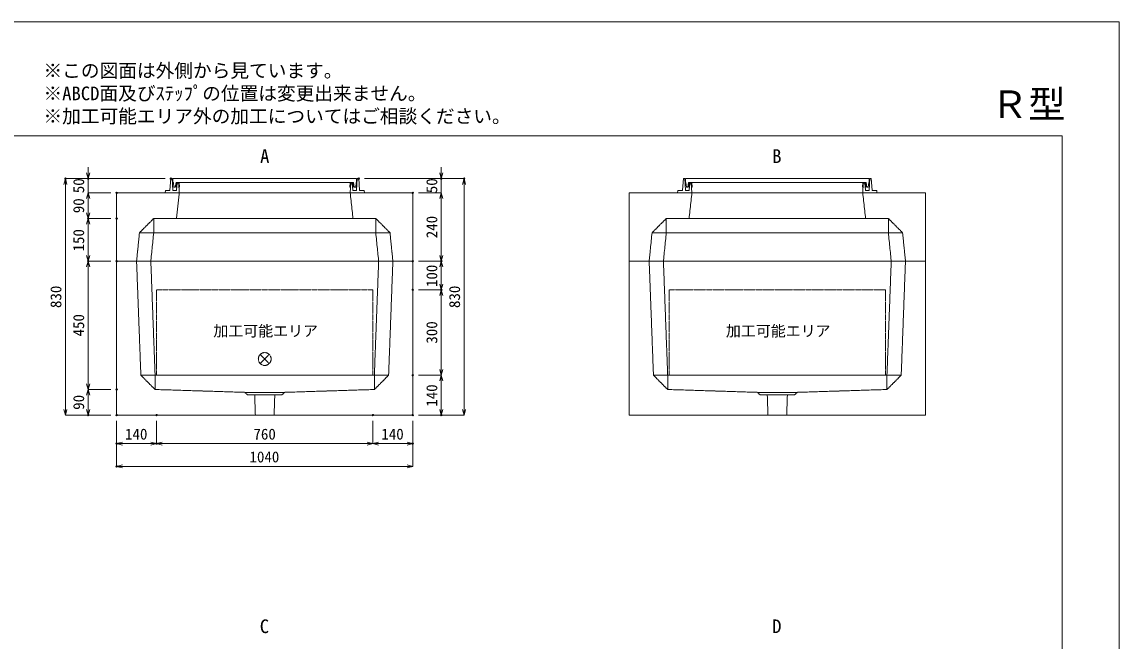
# Model space of a CAD drawing. Units: millimetres, scale not verified. Extents: x -2970 to 2970, y -2100 to 2100.
# Drawn here: x -883 to 2970, y -73 to 2100 of the extents above; entities that cross this region are included whole.
import ezdxf
from ezdxf.enums import TextEntityAlignment as Align

# ---------------------------------------------------------------- set-up
doc = ezdxf.new("R2010")
doc.units = ezdxf.units.MM
doc.header["$LTSCALE"] = 10
doc.header["$PDMODE"] = 32
doc.header["$PDSIZE"] = 5
doc.linetypes.add('LONG_DASHED1', pattern=[7, 6, -1])
doc.linetypes.add('LONG_DOUBLE_CHAIN', pattern=[21.8, 18, -1, 0.6, -0.6, 0.6, -1])
for name, color, linetype, lineweight in [('0-0_D-TTL', 7, 'Continuous', 9), ('0-1_Defpoints', 7, 'Continuous', 9), ('0-3_D-TTL-TXT', 7, 'Continuous', 9), ('0-4_D-STR-TXT', 7, 'Continuous', 9), ('0-5_D-STR-DIM', 3, 'Continuous', 9), ('0-6_0', 7, 'Continuous', 9), ('0-7_D-STR', 7, 'LONG_DASHED1', 9), ('0-9_D-STR-STR5', 1, 'LONG_DOUBLE_CHAIN', 9), ('0-A_D-STR-STR4', 134, 'Continuous', 9)]:
    doc.layers.add(name, color=color, linetype=linetype, lineweight=lineweight)
doc.styles.add('ＭＳ ゴシック', font='')
doc.styles.get('ＭＳ ゴシック').set_extended_font_data('MS Gothic')

# ---------------------------------------------------------------- blocks, each defined once
blk = doc.blocks.new('A$C4DE05FD1')
at = {"layer": '0-0_D-TTL', "color": 134}
for p, q in [((2000, 38000), (57400, 38000)), ((57400, 38000), (57400, 2000))]:
    blk.add_line(p, q, dxfattribs=at)
at = {"layer": '0-1_Defpoints', "color": 134}
for p, q in [((0, 42000), (59400, 42000)), ((59400, 42000), (59400, 0))]:
    blk.add_line(p, q, dxfattribs=at)
at = {"layer": '0-3_D-TTL-TXT', "style": 'ＭＳ ゴシック'}
for s, p in [('※この図面は外側から見ています。', (21630.5, 39907.8)), ('※ABCD面及びｽﾃｯﾌﾟの位置は変更出来ません。', (21630.5, 39107.8)), ('※加工可能エリア外の加工についてはご相談ください。', (21630.5, 38307.8))]:
    blk.add_text(s, height=481.1, dxfattribs=at).set_placement(p, align=Align.BOTTOM_LEFT)
blk = doc.blocks.new('_Open30')
at = {"layer": '0-6_0'}
blk.add_line((0, 0), (-10, 0), dxfattribs=at)
blk.add_lwpolyline([(-10, 2.679), (0, 0), (-10, -2.679)], dxfattribs=at)
blk = doc.blocks.new('A$C31CA379A')
at = {"layer": '0-4_D-STR-TXT', "style": 'ＭＳ ゴシック'}
for s, p in [('A', (-162.9, -1095.3)), ('B', (17819.3, -1095.3)), ('C', (-175.7, -17595.3)), ('D', (17819.3, -17595.3))]:
    blk.add_text(s, height=481.1, dxfattribs=at).set_placement(p, align=Align.BOTTOM_LEFT)
blk = doc.blocks.new('A$C533A0D9A')
at = {"layer": '0-7_D-STR'}
for p, q in [((-3000, 2400), (-3100, 1500)), ((3000, 2400), (3100, 1500)), ((-4400, 1000), (-3900, 1500)), ((-3900, 1000), (-3900, 1500)), ((3900, 1000), (3900, 1500)), ((-4400, 1000), (-4500, 0)), ((4400, 1000), (-4400, 1000)), ((-3900, 1000), (-4000, 0)), ((3900, 1000), (4000, 0)), ((4400, 1000), (4500, 0))]:
    blk.add_line(p, q, dxfattribs=at)
at = {"layer": '0-7_D-STR', "linetype": 'Continuous'}
for p in [(5200, 2400), (-5200, 0)]:
    blk.add_line(p, (5200, 0), dxfattribs=at)
blk.add_lwpolyline([(-5200, 0), (-5200, 2400), (5200, 2400)], dxfattribs=at)
at = {"layer": '0-7_D-STR'}
blk.add_lwpolyline([(4400, 1000), (3900, 1500), (-3900, 1500)], dxfattribs=at)
blk = doc.blocks.new('A$C04B4267E')
at = {"layer": '0-7_D-STR', "linetype": 'Continuous'}
for p, q in [((5200, 0), (-5200, 0)), ((-5200, -5400), (-5200, 0)), ((5200, -5400), (5200, 0)), ((5200, -5400), (-5200, -5400))]:
    blk.add_line(p, q, dxfattribs=at)
at = {"layer": '0-7_D-STR'}
for p, q in [((-4500, 0), (-4350, -4000)), ((-4000, 0), (-3850, -4000)), ((4000, 0), (3850, -4000)), ((4500, 0), (4350, -4000)), ((-3850, -4500), (-4350, -4000)), ((-4350, -4000), (4350, -4000)), ((-3850, -4500), (-3850, -4000)), ((3850, -4500), (4350, -4000)), ((3850, -4500), (3850, -4000)), ((-3850, -4500), (-700, -4600)), ((-600, -4690), (-700, -4600)), ((700, -4600), (-700, -4600)), ((600, -4690), (700, -4600)), ((3850, -4500), (700, -4600)), ((600, -4690), (-600, -4690)), ((-329.8, -5400), (-352.5, -4690)), ((329.8, -5400), (352.5, -4690))]:
    blk.add_line(p, q, dxfattribs=at)
at = {"layer": '0-9_D-STR-STR5'}
for p, q in [((-3800, -1000), (-3800, -4000)), ((3800, -1000), (-3800, -1000)), ((3800, -1000), (3800, -4000)), ((3800, -4000), (-3800, -4000))]:
    blk.add_line(p, q, dxfattribs=at)
blk = doc.blocks.new('A$C284D0AE2')
at = {"layer": '0-A_D-STR-STR4'}
for p, q in [((-3300, 500), (-3327.8, 98.6)), ((-3250, 500), (-3300, 500)), ((-3221.3, 98.6), (-3250, 500)), ((-3225, 500), (-3225, 370)), ((-3490, 80), (-3500, 0)), ((-3500, 0), (3500, 0)), ((-3347.8, 80), (-3490, 80)), ((-3225, 370), (-3219.2, 370)), ((-3209.2, 360.9), (-3195, 200)), ((-3117.8, 80), (-3201.4, 80)), ((-3195, 200), (-3145, 200)), ((-3145, 200), (-3115, 370)), ((-3115, 370), (3115, 370)), ((-3090, 370), (-3106.2, 200.7)), ((-3106.2, 200.7), (-3086.1, 200.7)), ((-3070, 340), (-3098, 97.7)), ((-3000, 370), (-3090, 370)), ((-3020, 340), (-3070, 340)), ((-3000, 0), (-3020, 340)), ((-3011.8, 200.7), (-2991.8, 200.7)), ((-2991.8, 200.7), (-3000, 370)), ((3000, 370), (3090, 370)), ((3106.2, 200.7), (3086.1, 200.7)), ((3090, 370), (3106.2, 200.7)), ((3117.8, 80), (3201.4, 80)), ((3347.8, 80), (3490, 80)), ((3490, 80), (3500, 0))]:
    blk.add_line(p, q, dxfattribs=at)
for points in [[(-3225, 500), (3225, 500), (3225, 370), (3219.2, 370)], [(3221.3, 98.6), (3250, 500), (3300, 500), (3327.8, 98.6)], [(3011.8, 200.7), (2991.8, 200.7), (3000, 370)], [(3000, 0), (3020, 340), (3070, 340), (3098, 97.7)], [(3209.2, 360.9), (3195, 200), (3145, 200), (3115, 370)]]:
    blk.add_lwpolyline(points, dxfattribs=at)
for centre, radius, start, end in [((-3347.8, 100), 20, 270, 356.0372), ((-3201.4, 100), 20, 184.08562, 270), ((-3219.2, 360), 10, 5.04245, 90), ((-3117.8, 100), 20, 270, 353.41806), ((3117.8, 100), 20, 186.58194, 270), ((3201.4, 100), 20, 270, 355.91438), ((3219.2, 360), 10, 90, 174.95755), ((3347.8, 100), 20, 183.9628, 270)]:
    blk.add_arc(centre, radius, start, end, dxfattribs=at)
blk = doc.blocks.new('A$C1C640AAB')
at = {"layer": '0-9_D-STR-STR5'}
for p, q in [((-159.1, -159.1), (159.1, 159.1)), ((-159.1, 159.1), (159.1, -159.1))]:
    blk.add_line(p, q, dxfattribs=at)
blk.add_circle((0, 0), 225, dxfattribs=at)
blk = doc.blocks.new('A$Cabd7b0e6')
at = {"layer": '0-7_D-STR'}
blk.add_blockref('A$C04B4267E', (0, 0), dxfattribs=at)
at = {"layer": '0-9_D-STR-STR5'}
blk.add_blockref('A$C1C640AAB', (0, -3430), dxfattribs=at)

msp = doc.modelspace()

# ---------------------------------------------------------------- linework, layer by layer
at = {"layer": '0-1_Defpoints'}
for p in [(-730, 1550), (-650, 1550), (-360, 1550), (300, 1550), (590, 1550), (670, 1550), (-550, 1500), (-550, 1500), (490, 1500), (-650, 1410), (-550, 1410), (-650, 1260), (-550, 1260), (490, 1260), (590, 1260), (490, 1160), (590, 1160), (490, 860), (490, 860), (-550, 810), (-650, 720), (-550, 720), (-550, 720), (-410, 720), (350, 720), (490, 720), (490, 720), (590, 720), (-550, 620), (-410, 620), (490, 620), (-550, 540)]:
    msp.add_point(p, dxfattribs=at)
at = {"layer": '0-5_D-STR-DIM'}
for p, q in [((-650, 1570), (-650, 1590)), ((590, 1570), (590, 1590)), ((-380, 1550), (-730, 1550)), ((-380, 1550), (-650, 1550)), ((-650, 1500), (-650, 1550)), ((320, 1550), (590, 1550)), ((320, 1550), (670, 1550)), ((590, 1500), (590, 1550)), ((-730, 740), (-730, 1530)), ((670, 740), (670, 1530)), ((-570, 1500), (-650, 1500)), ((-570, 1500), (-650, 1500)), ((-650, 1480), (-650, 1430)), ((-650, 1480), (-650, 1460)), ((510, 1500), (590, 1500)), ((510, 1500), (590, 1500)), ((590, 1480), (590, 1280)), ((590, 1480), (590, 1460)), ((-570, 1410), (-650, 1410)), ((-570, 1410), (-650, 1410)), ((-650, 1280), (-650, 1390)), ((-570, 1260), (-650, 1260)), ((-570, 1260), (-650, 1260)), ((-650, 830), (-650, 1240)), ((510, 1260), (590, 1260)), ((510, 1260), (590, 1260)), ((590, 1180), (590, 1240)), ((510, 1160), (590, 1160)), ((510, 1160), (590, 1160)), ((590, 880), (590, 1140)), ((510, 860), (590, 860)), ((510, 860), (590, 860)), ((-570, 810), (-650, 810)), ((-570, 810), (-650, 810)), ((590, 840), (590, 740)), ((-650, 790), (-650, 740)), ((-570, 720), (-730, 720)), ((-570, 720), (-650, 720)), ((-550, 700), (-550, 540)), ((-550, 700), (-550, 620)), ((-410, 700), (-410, 620)), ((-410, 700), (-410, 620)), ((350, 700), (350, 620)), ((350, 700), (350, 620)), ((490, 700), (490, 620)), ((490, 700), (490, 540)), ((510, 720), (590, 720)), ((510, 720), (670, 720)), ((-430, 620), (-530, 620)), ((330, 620), (-390, 620)), ((370, 620), (470, 620)), ((470, 540), (-530, 540))]:
    msp.add_line(p, q, dxfattribs=at)

# ---------------------------------------------------------------- block references
at = {"layer": '0-0_D-TTL', "xscale": 0.1, "yscale": 0.1}
msp.add_blockref('A$C4DE05FD1', (-2970, -2100), dxfattribs=at)
at = {"layer": '0-4_D-STR-TXT', "xscale": 0.1, "yscale": 0.1}
msp.add_blockref('A$C31CA379A', (-30, 1700), dxfattribs=at)
at = {"layer": '0-5_D-STR-DIM', "xscale": 2, "yscale": 2}
for p, rotation in [((-730, 1550), 90), ((-650, 1550), 270), ((590, 1550), 270), ((670, 1550), 90), ((-650, 1500), 90), ((-650, 1500), 90), ((590, 1500), 90), ((590, 1500), 90), ((-650, 1410), 270), ((-650, 1410), 90), ((-650, 1260), 270), ((590, 1260), 270), ((-650, 1260), 90), ((590, 1260), 90), ((590, 1160), 270), ((590, 1160), 90), ((590, 860), 270), ((590, 860), 90), ((-650, 810), 270), ((-650, 810), 90), ((-730, 720), 270), ((-650, 720), 270), ((590, 720), 270), ((670, 720), 270), ((-550, 620), 180), ((-410, 620), 180), ((350, 620), 180), ((-550, 540), 180)]:
    msp.add_blockref('_Open30', p, dxfattribs=dict(at, rotation=rotation))
for p in [(-410, 620), (350, 620), (490, 620), (490, 540)]:
    msp.add_blockref('_Open30', p, dxfattribs=at)
at = {"layer": '0-7_D-STR', "xscale": 0.1, "yscale": 0.1}
for name, p in [('A$C533A0D9A', (-30, 1260)), ('A$C533A0D9A', (1770, 1260)), ('A$Cabd7b0e6', (-30, 1260)), ('A$C04B4267E', (1770, 1260))]:
    msp.add_blockref(name, p, dxfattribs=at)
at = {"layer": '0-A_D-STR-STR4', "xscale": 0.1, "yscale": 0.1}
for p in [(-30, 1500), (1770, 1500)]:
    msp.add_blockref('A$C284D0AE2', p, dxfattribs=at)

# ---------------------------------------------------------------- texts
at = {"layer": '0-3_D-TTL-TXT', "style": 'ＭＳ ゴシック'}
msp.add_text('Ｒ型', height=96.21, dxfattribs=at).set_placement((2519.75, 1734.55), align=Align.BOTTOM_LEFT)
at = {"layer": '0-5_D-STR-DIM', "style": 'ＭＳ ゴシック'}
for s, p in [('50', (-652.6, 1498.9)), ('50', (587.4, 1498.9)), ('90', (-652.6, 1428.7)), ('240', (587.4, 1340.8)), ('150', (-652.6, 1294.48)), ('100', (587.4, 1169.48)), ('830', (-732.6, 1095.9)), ('830', (667.4, 1095.9)), ('450', (-652.6, 996.2)), ('300', (587.4, 970.9)), ('140', (587.4, 749.48)), ('90', (-652.6, 738.7))]:
    msp.add_text(s, height=38.49, rotation=90, dxfattribs=at).set_placement(p, align=Align.BOTTOM_LEFT)
for s, p in [('140', (-520.52, 622.6)), ('760', (-69.6, 622.6)), ('140', (379.48, 622.6)), ('1040', (-83.52, 542.6))]:
    msp.add_text(s, height=38.49, dxfattribs=at).set_placement(p, align=Align.BOTTOM_LEFT)
at = {"layer": '0-9_D-STR-STR5', "style": 'ＭＳ ゴシック'}
for p in [(-210.48, 984.75), (1589.52, 984.75)]:
    msp.add_text('加工可能エリア', height=38.49, dxfattribs=at).set_placement(p, align=Align.BOTTOM_LEFT)

doc.saveas('drawing.dxf')
